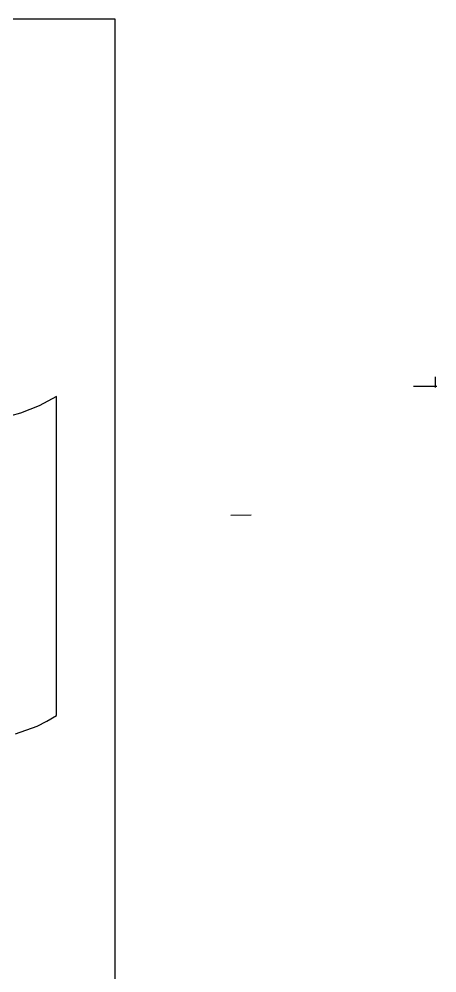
# Model space of a CAD drawing. Extents: x -8 to 237, y -180 to 890.
# Drawn here: x 153.6 to 236.9, y 33.7 to 224 of the extents above; entities that cross this region are included whole.
import ezdxf

# ---------------------------------------------------------------- set-up
doc = ezdxf.new("R2010")
doc.units = 0

msp = doc.modelspace()

# ---------------------------------------------------------------- linework, layer by layer
at = {"layer": 'Layer 1'}
for p, q in [((172.72, 224), (0, 224)), ((172.72, 224), (0, 224)), ((172.72, 224), (0, 224)), ((172.72, 224), (0, 224)), ((172.72, 224), (0, 224)), ((172.72, 224), (0, 224)), ((172.72, -60.4798), (172.72, 224)), ((172.72, -60.4798), (172.72, 224)), ((172.72, -60.4798), (172.72, 224)), ((172.72, -60.4798), (172.72, 224)), ((172.72, -60.4798), (172.72, 224)), ((172.72, -60.4798), (172.72, 224)), ((236.627, 150.478), (236.612268, 152.60855)), ((232.217, 150.733), (236.90568, 150.778514)), ((160.996, 148.666), (157.555899, 146.789966)), ((160.996, 85.0195), (160.996, 148.666)), ((157.555899, 146.789966), (153.87101, 145.330872)), ((153.87101, 145.330872), (149.994174, 144.268118)), ((195.815, 125.031), (199.87805, 125.082494)), ((195.815, 125.031), (199.87805, 125.082494)), ((195.815, 125.031), (199.87805, 125.082494)), ((195.815, 125.031), (199.87805, 125.082494)), ((195.815, 125.031), (199.87805, 125.082494)), ((195.815, 125.031), (199.87805, 125.082494)), ((195.815, 125.031), (199.87805, 125.082494)), ((195.815, 125.031), (199.87805, 125.082494)), ((157.13088, 82.896609), (159.117261, 83.86589)), ((159.117261, 83.86589), (160.99524, 85.01948)), ((152.8362, 81.34693), (157.13088, 82.896609))]:
    msp.add_line(p, q, dxfattribs=at)

doc.saveas('drawing.dxf')
